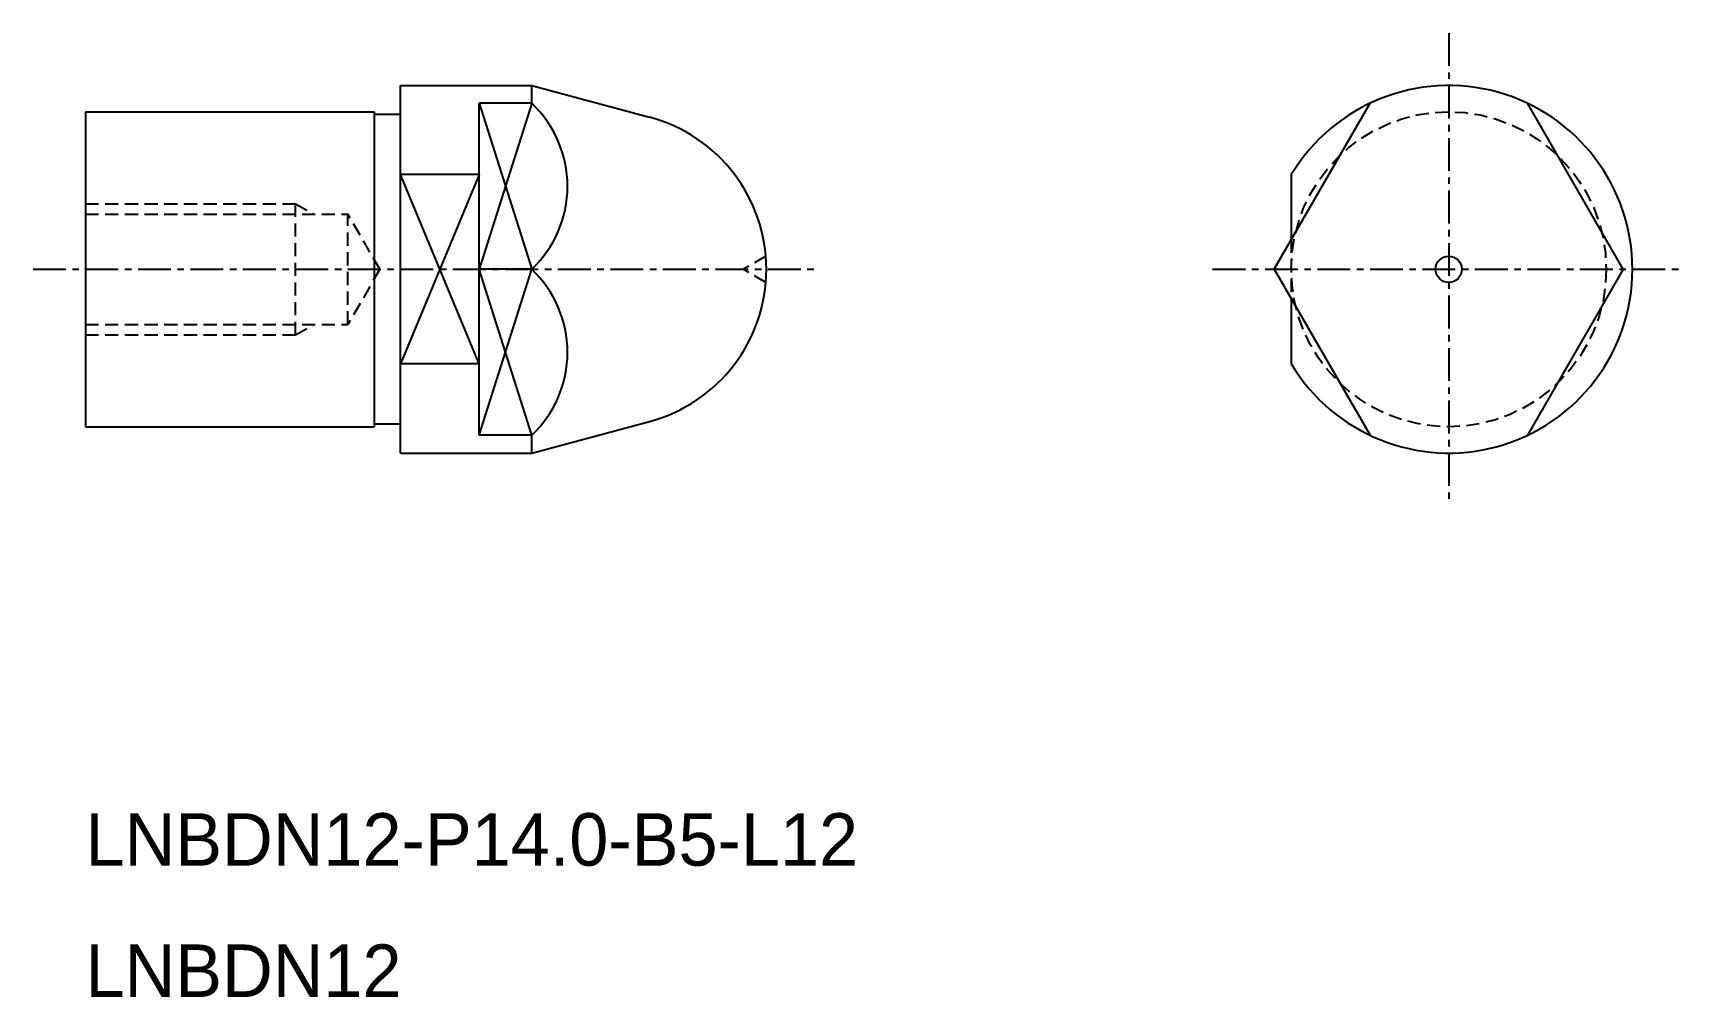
# Model space of a CAD drawing. Extents: x -1918.2 to -1855.3, y -777.4 to -740.7.
import ezdxf

# ---------------------------------------------------------------- set-up
doc = ezdxf.new("R2010")
doc.units = 0
doc.linetypes.add('CENTER', pattern=[2, 1.25, -0.25, 0.25, -0.25])
doc.linetypes.add('DASHED', pattern=[0.75, 0.5, -0.25])
doc.layers.get('0').update_dxf_attribs({"linetype": 'CONTINUOUS'})
doc.layers.add('CENTER', color=1, linetype='CENTER')

msp = doc.modelspace()

# ---------------------------------------------------------------- linework, layer by layer
at = {"color": 7, "linetype": 'CONTINUOUS'}
for p, q in [((-1904.204, -756.66), (-1904.204, -742.66)), ((-1904.204, -742.66), (-1899.204, -742.66)), ((-1899.204, -742.66), (-1894.709, -743.864)), ((-1899.204, -743.335), (-1899.204, -742.66)), ((-1901.204, -755.984), (-1901.204, -743.335)), ((-1899.204, -743.335), (-1901.204, -743.335)), ((-1916.204, -743.66), (-1916.204, -755.66)), ((-1916.204, -743.66), (-1905.204, -743.66)), ((-1905.204, -743.66), (-1905.204, -755.66)), ((-1901.204, -746.054), (-1904.204, -746.054)), ((-1899.204, -749.66), (-1901.204, -749.66)), ((-1901.204, -753.265), (-1904.204, -753.265)), ((-1916.204, -755.66), (-1905.204, -755.66)), ((-1904.204, -755.56), (-1905.204, -755.56)), ((-1899.204, -756.66), (-1894.709, -755.455)), ((-1899.204, -755.984), (-1901.204, -755.984)), ((-1899.204, -756.66), (-1899.204, -755.984)), ((-1904.204, -756.66), (-1899.204, -756.66))]:
    msp.add_line(p, q, dxfattribs=at)
at = {"color": 3, "linetype": 'CONTINUOUS'}
for p, q in [((-1899.204, -743.335), (-1901.204, -749.66)), ((-1901.204, -743.335), (-1899.204, -749.66)), ((-1901.204, -746.054), (-1904.204, -753.265)), ((-1901.204, -753.265), (-1904.204, -746.054)), ((-1901.204, -755.984), (-1899.204, -749.66)), ((-1899.204, -755.984), (-1901.204, -749.66))]:
    msp.add_line(p, q, dxfattribs=at)
at = {"color": 3, "linetype": 'DASHED'}
for p, q in [((-1916.204, -747.16), (-1908.204, -747.16)), ((-1916.204, -747.56), (-1906.204, -747.56)), ((-1908.204, -752.16), (-1908.204, -747.16)), ((-1908.204, -747.16), (-1907.511, -747.56)), ((-1906.204, -751.76), (-1906.204, -747.56)), ((-1904.991, -749.66), (-1906.204, -747.56)), ((-1870.262, -748.531), (-1870.262, -750.788)), ((-1890.283, -749.16), (-1891.149, -749.66)), ((-1904.991, -749.66), (-1906.204, -751.76)), ((-1890.283, -750.16), (-1891.149, -749.66)), ((-1916.204, -751.76), (-1906.204, -751.76)), ((-1908.204, -752.16), (-1907.511, -751.76)), ((-1916.204, -752.16), (-1908.204, -752.16))]:
    msp.add_line(p, q, dxfattribs=at)
at = {"color": 7, "linetype": 'CONTINUOUS'}
msp.add_lwpolyline([(-1904.204, -743.76), (-1905.204, -743.76)], dxfattribs=at)
at = {"color": 3, "linetype": 'DASHED'}
msp.add_circle((-1864.262, -749.66), 6, dxfattribs=at)
at = {"color": 7, "linetype": 'CONTINUOUS'}
for centre, radius, start, end in [((-1902.187, -746.498), 4.347, 313.32797, 46.67203), ((-1896.262, -749.66), 6, 285, 75), ((-1902.187, -752.822), 4.347, 313.32797, 46.67203)]:
    msp.add_arc(centre, radius, start, end, dxfattribs=at)
at = {"layer": 'CENTER', "color": 1, "linetype": 'CENTER'}
for p, q in [((-1864.262, -740.66), (-1864.262, -758.66)), ((-1918.204, -749.66), (-1888.262, -749.66)), ((-1873.262, -749.66), (-1855.262, -749.66))]:
    msp.add_line(p, q, dxfattribs=at)
at = {"layer": 'CENTER', "color": 7, "linetype": 'CONTINUOUS'}
for p, q in [((-1870.913, -749.66), (-1867.262, -743.335)), ((-1857.61, -749.66), (-1861.262, -743.335)), ((-1870.262, -746.054), (-1870.262, -748.531)), ((-1870.913, -749.66), (-1867.262, -755.984)), ((-1857.61, -749.66), (-1861.262, -755.984)), ((-1870.262, -750.788), (-1870.262, -753.265))]:
    msp.add_line(p, q, dxfattribs=at)
msp.add_circle((-1864.262, -749.66), 0.5, dxfattribs=at)
msp.add_arc((-1864.262, -749.66), 7, 211.00272, 148.99728, dxfattribs=at)

# ---------------------------------------------------------------- texts
at = {"color": 7, "linetype": 'CONTINUOUS'}
for s, p in [('LNBDN12-P14.0-B5-L12', (-1916.204, -772.381)), ('LNBDN12', (-1916.204, -777.381))]:
    msp.add_text(s, height=2, dxfattribs=at).set_placement(p)

doc.saveas('drawing.dxf')
